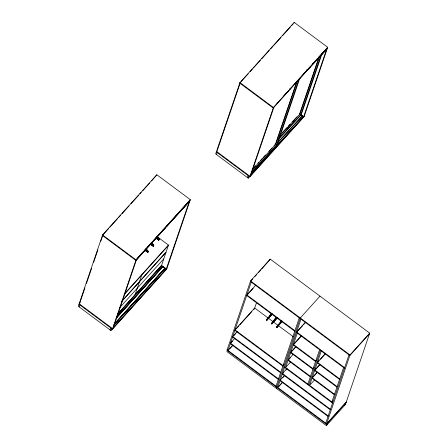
<?xml version="1.0" encoding="UTF-8"?>
<svg xmlns="http://www.w3.org/2000/svg" width="448" height="448" viewBox="0 0 448 448"><rect width="100%" height="100%" fill="white"/><g stroke="black" fill="none" stroke-linecap="round" stroke-linejoin="round"><path stroke-width="0.67" d="M78.971 304.282L112.442 329.185L166.718 268.985L190.316 199.662L156.85 174.759L102.57 234.954L78.288 306.286L110.897 330.546L166.891 268.47M79.789 303.05L84.935 287.946M86.442 283.511L91.638 268.246M93.649 262.338L97.899 249.861M100.806 241.321L102.816 235.413M79.15 306.925L79.834 304.92M156.85 174.759L151.525 180.981M110.034 329.907L110.718 327.902M110.897 330.546L111.58 328.541M112.442 329.185L136.041 259.857L190.316 199.662M113.26 327.953L136.623 259.274M144.788 250.079L147.577 252.151L148.064 251.227L146.244 249.217M147.577 252.151L148.064 251.227M144.984 250.404L147.762 252.465L148.327 251.306L145.998 248.735M147.762 252.465L148.327 251.306M135.044 294.812L137.267 288.277M137.295 288.193L139.518 281.663M139.546 281.574L141.77 275.044M150.287 243.981L153.076 246.053L153.563 245.129L151.743 243.124M153.076 246.053L153.563 245.129M150.483 244.306L153.255 246.372L153.826 245.207L151.497 242.637M153.255 246.372L153.826 245.207M156.341 238.297L158.57 239.96L159.057 239.03L157.237 237.026M158.57 239.96L159.057 239.03M155.977 238.213L158.754 240.274L159.32 239.109L156.996 236.538M159.32 239.109L158.754 240.274M163.761 258.894L161.538 265.429L117.376 314.401M168.263 245.661L166.04 252.19L121.884 301.162M157.438 236.852L168.47 245.062L168.291 245.577L124.107 294.633M116.855 317.089L162.73 266.381L161.655 265.574L118.558 313.253M113.954 324.453L164.982 268.061L162.966 266.554L116.15 318.298M113.372 327.572L166.292 269.041L165.217 268.234L114.19 324.626M217.286 150.886L216.345 151.922L249.816 176.826L304.091 116.631L327.695 47.303L294.224 22.4L239.949 82.594L215.667 153.927L248.276 178.192L304.27 116.116M217.342 150.175L240.419 82.398L239.775 83.11L273.241 108.018L327.516 47.818M216.524 154.566L217.207 152.561M294.05 22.915L294.224 22.4M247.414 177.548L248.097 175.543M248.276 178.192L248.954 176.187M249.816 176.826L273.414 107.498L327.695 47.303M250.639 175.594L273.885 107.302M275.654 143.623L296.57 82.186M297.254 81.038L275.666 144.452L252.465 169.54M251.412 172.206L276.506 145.068L298.771 79.671M299.774 78.294L276.976 145.27L251.121 173.23M299.897 113.17L319.01 57.019M319.469 56.532L299.908 113.999L279.546 136.018M279.44 137.659L300.748 114.615L320.986 55.166M322.006 53.749L301.218 114.817L278.65 139.216M302.361 115.752L277.323 142.817M302.59 115.92L277.558 142.99M227.444 350.095L226.929 351.602L326.379 425.6L345.43 404.477L369.712 333.144L270.262 259.146L250.566 280.986L226.968 350.308L326.418 424.312L346.114 402.472M251.255 282.139L228.004 350.437L232.585 345.358M270.262 259.146L261.845 268.8M254.402 308.896L256.637 302.327M272.412 314.087L266.801 320.314L266.846 319.267L271.264 313.51M266.801 320.314L271.51 313.695M267.238 319.357L266.986 319.172L267.025 319.978L271.415 313.908M277.396 317.794L271.785 324.016L271.824 322.974L276.242 317.218M277.032 318.108L272.003 323.68L271.757 323.495L276.147 317.425M271.785 324.016L276.494 317.402M272.003 323.68L271.97 322.874M282.464 321.306L276.763 327.723L276.808 326.676L281.221 320.919M276.735 327.202L276.948 326.581L276.987 327.387L276.735 327.202L282.218 321.121M276.763 327.723L281.473 321.104M276.007 386.154L299.258 317.862M276.696 387.307L300.294 317.985L319.984 296.145M276.657 388.601L277.166 387.094M300.978 319.138L277.732 387.436L282.307 382.357M297.298 333.127L285.594 367.506L290.629 361.917M307.871 384.087L319.575 349.709M308.734 384.726L320.438 350.347M321.3 350.991L309.596 385.364L314.63 379.781M343.577 367.567L331.878 401.946L332.791 400.926M325.735 423.153L348.981 354.861M326.418 424.312L350.022 354.984L369.712 333.144M326.379 425.6L327.062 423.595M327.023 424.883L327.706 422.878M344.786 405.188L345.464 403.183M277.194 326.766L281.792 320.774M108.478 228.721L102.396 235.469L135.867 260.372L190.142 200.178M109.883 227.164L117.37 218.865M118.77 217.308L120.646 215.23M122.046 213.674L129.069 205.89M130.939 203.812L138.426 195.513M139.826 193.956L141.232 192.399M142.638 190.842L149.654 183.058M241.175 81.553L248.192 73.769M250.068 71.697L252.403 69.098M253.344 68.062L260.361 60.278M261.766 58.722L269.248 50.417M270.654 48.86L272.994 46.267M273.93 45.231L280.946 37.447M282.822 35.37L290.304 27.065M291.71 25.508L293.115 23.951M80.08 302.725L79.145 303.766L112.616 328.67M124.779 293.518L168.47 245.062M121.856 301.252L166.012 252.28L163.789 258.81L119.633 307.782M255.506 168.918L257.846 166.326M258.782 165.29L260.187 163.733M252.683 278.958L250.393 281.501L349.843 355.499L369.538 333.659M254.974 276.422L256.805 274.389M258.636 272.356L260.926 269.819M255.584 285.326L246.887 294.974L294.89 330.691M247.167 294.98L253.12 288.378M236.208 328.86L238.952 325.814M239.87 324.794L251.776 311.59M253.607 309.557L254.526 308.543M237.306 331.492L232.725 336.571L280.728 372.288M233.923 335.563L235.754 333.53M234.595 338.615L230.474 343.185L278.477 378.907M230.754 343.196L232.585 341.163M229.583 349.003L232.859 345.374M266.554 320.13L272.255 313.712M267.025 319.978L272.048 314.401M271.757 323.495L277.239 317.419M271.533 323.831L277.144 317.61M276.511 327.538L282.122 321.311M305.312 322.325L296.61 331.974L344.613 367.69M296.895 331.979L302.848 325.377M303.761 324.363L305.138 322.84M301.218 335.838L293.434 344.473L315.717 361.054L316.63 360.035M293.714 344.484L301.504 335.849M295.859 346.567L290.819 352.15L313.102 368.732L314.014 367.713M291.105 352.162L295.68 347.082M283.926 364.571L283.013 365.585L235.01 329.868L254.699 308.028L293.216 336.683M293.244 354.245L288.204 359.828L310.486 376.41M288.949 359.33L290.321 357.806M287.028 368.491L282.453 373.57L330.456 409.287M282.733 373.576L283.651 372.562M285.936 370.02L286.854 369.006M284.777 375.11L280.196 380.184L328.199 415.906M282.772 377.653L284.603 375.626M278.846 386.523L282.582 382.374M325.22 353.702L317.436 362.331L339.718 378.913M317.716 362.342L319.094 360.819M320.466 359.296L325.046 354.217M319.861 364.426L314.821 370.009L337.103 386.59M319.682 364.941L314.647 370.524L336.93 387.106M317.246 372.103L312.211 377.686L334.488 394.268M317.072 372.618L312.032 378.202L334.314 394.783M346.287 401.957L326.598 423.791L227.142 349.793M140.661 254.61L141.602 253.574M162.187 230.838L163.122 229.807M137.088 258.759L145.046 249.978M145.981 248.942L157.209 236.544M158.144 235.508L189.493 200.889L166.247 269.186L161.23 265.451M136.629 259.599L144.116 251.334M145.051 250.303L156.279 237.899M158.15 235.833L165.637 227.567M166.572 226.531L177.806 214.133M179.206 212.582L186.693 204.316M188.098 202.765L189.034 201.729M189.174 201.835L136.158 260.12M117.667 314.143L161.655 265.574M116.878 317.016L162.73 266.381M116.172 318.226L162.966 266.554M114.447 323.865L164.982 268.061M114.212 324.554L165.217 268.234M306.421 70.454L307.367 69.429M303.285 74.038L304.231 73.013M305.648 71.484L307.535 69.44M312.262 64.333L317.458 58.716M318.399 57.691L326.9 48.502L303.626 116.827L300.838 114.755M289.576 89.247L290.522 88.228M295.243 83.121L300.44 77.504M301.857 75.97L310.358 66.774M312.245 64.736L326.418 49.409M276.987 103.225L278.41 101.69M283.142 96.566L288.355 90.938M289.716 89.354L326.558 49.515M282.626 132.261L286.888 127.652M288.31 126.118L290.203 124.068M292.096 122.024L296.834 116.9M286.653 128.996L288.518 127.03M293.266 121.845L294.213 120.826M252.23 169.372L255.545 165.788M257.914 163.229L258.86 162.204M260.277 160.664L262.175 158.62M263.122 157.595L265.485 155.036M268.8 151.452L272.115 147.868M274.008 145.818L275.43 144.284M251.278 173.331L303.705 116.642L300.86 114.554M251.227 173.488L293.261 128.033M294.207 127.008L303.654 116.794L301.056 114.89M299.348 113.59L300.748 114.615M275.106 144.043L276.506 145.068M239.949 82.594L273.414 107.498M216.524 151.407L249.99 176.31M250.566 280.986L350.022 354.984M246.708 295.49L294.711 331.206M296.436 332.489L344.439 368.211M156.055 237.58L158.844 239.652M156.811 238.319L158.474 239.557M293.261 344.988L315.538 361.57M317.262 362.852L339.539 379.428M150.562 243.678L153.35 245.75M150.758 244.003L153.535 246.064M290.646 352.666L312.928 369.247M145.062 249.771L147.851 251.849M145.258 250.096L148.036 252.162M288.03 360.343L310.313 376.925M284.732 366.867L332.735 402.584M234.83 330.383L282.834 366.1M284.558 367.382L332.562 403.099M102.57 234.954L136.041 259.857M232.551 337.086L280.554 372.803M282.274 374.086L330.277 409.802M230.294 343.7L278.303 379.422M280.022 380.705L328.026 416.422M162.12 266.101L166.247 269.181M157.186 237.362L159.046 239.417M156.962 237.334L158.782 239.338M151.222 242.939L153.552 245.51M151.015 242.928L153.283 245.431M145.723 249.038L148.053 251.608M145.97 249.525L147.79 251.53"/></g></svg>
